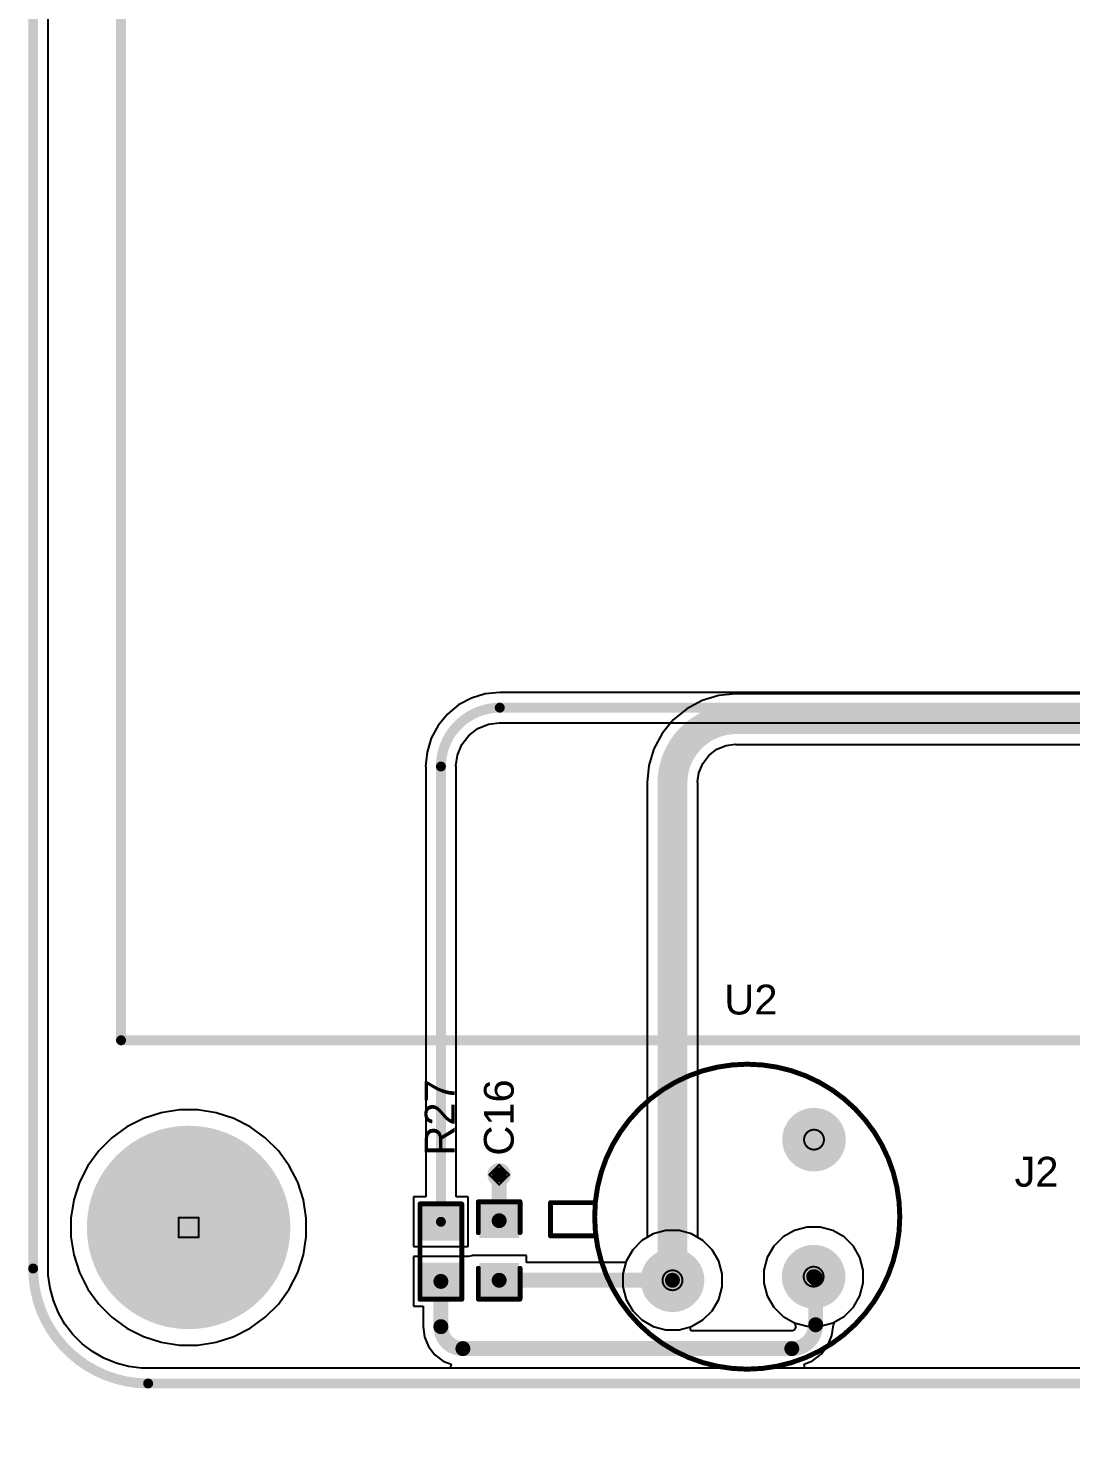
# Model space of a CAD drawing. Header units: inches. Extents: x -4 to 238, y -5 to 115.
# Drawn here: x -4.1 to 22.55, y -5.33 to 30.67 of the extents above; entities that cross this region are included whole.
import ezdxf

# ---------------------------------------------------------------- set-up
doc = ezdxf.new("R2010")
doc.units = ezdxf.units.IN
for name, color, linetype in [('Board Outline', 216, 'Continuous'), ('Bottom Layer', 5, 'Continuous'), ('Bottom Solder', 6, 'Continuous'), ('Drill Drawing', 1, 'Continuous'), ('Mechanical 13', 56, 'Continuous'), ('Multi-Layer', 9, 'Continuous'), ('Pad Holes', 156, 'Continuous'), ('Top Layer', 1, 'Continuous'), ('Top Overlay', 2, 'Continuous'), ('Top Paste', 8, 'Continuous'), ('Top Solder', 216, 'Continuous'), ('Via Holes', 16, 'Continuous')]:
    doc.layers.add(name, color=color, linetype=linetype)
doc.styles.add('Arial', font='', dxfattribs={"height": 0.2})
doc.styles.get('Arial').set_extended_font_data('Arial')

# ---------------------------------------------------------------- blocks, each defined once
blk = doc.blocks.new('AS312_15')
at = {"layer": 'Bottom Layer'}
h = blk.add_hatch(color=5, dxfattribs=at)
edge = h.paths.add_edge_path()
edge.add_arc((-2.55, 1.243), 0.762, 0, 360)
h = blk.add_hatch(color=5, dxfattribs=at)
edge = h.paths.add_edge_path()
edge.add_arc((2.55, 1.228), 0.762, 0, 360)
h = blk.add_hatch(color=5, dxfattribs=at)
edge = h.paths.add_edge_path()
edge.add_arc((0.066, -1.243), 0.762, 0, 360)
at = {"layer": 'Bottom Solder'}
h = blk.add_hatch(color=6, dxfattribs=at)
edge = h.paths.add_edge_path()
edge.add_arc((-2.55, 1.243), 0.813, 0, 360)
h = blk.add_hatch(color=6, dxfattribs=at)
edge = h.paths.add_edge_path()
edge.add_arc((2.55, 1.228), 0.813, 0, 360)
h = blk.add_hatch(color=6, dxfattribs=at)
edge = h.paths.add_edge_path()
edge.add_arc((0.066, -1.243), 0.813, 0, 360)
at = {"layer": 'Multi-Layer'}
h = blk.add_hatch(color=9, dxfattribs=at)
edge = h.paths.add_edge_path()
edge.add_arc((-2.55, 1.243), 0.762, 0, 360)
h = blk.add_hatch(color=9, dxfattribs=at)
edge = h.paths.add_edge_path()
edge.add_arc((2.55, 1.228), 0.762, 0, 360)
h = blk.add_hatch(color=9, dxfattribs=at)
edge = h.paths.add_edge_path()
edge.add_arc((0.066, -1.243), 0.762, 0, 360)
at = {"layer": 'Pad Holes'}
h = blk.add_hatch(color=7, dxfattribs=at)
edge = h.paths.add_edge_path()
edge.add_arc((-2.55, 1.243), 0.457, 0, 360)
h = blk.add_hatch(color=7, dxfattribs=at)
edge = h.paths.add_edge_path()
edge.add_arc((2.55, 1.228), 0.457, 0, 360)
h = blk.add_hatch(color=7, dxfattribs=at)
edge = h.paths.add_edge_path()
edge.add_arc((0.066, -1.243), 0.457, 0, 360)
at = {"layer": 'Top Layer'}
h = blk.add_hatch(color=1, dxfattribs=at)
edge = h.paths.add_edge_path()
edge.add_arc((-2.55, 1.243), 0.762, 0, 360)
h = blk.add_hatch(color=1, dxfattribs=at)
edge = h.paths.add_edge_path()
edge.add_arc((2.55, 1.228), 0.762, 0, 360)
h = blk.add_hatch(color=1, dxfattribs=at)
edge = h.paths.add_edge_path()
edge.add_arc((0.066, -1.243), 0.762, 0, 360)
at = {"layer": 'Top Solder'}
h = blk.add_hatch(color=216, dxfattribs=at)
edge = h.paths.add_edge_path()
edge.add_arc((-2.55, 1.243), 0.813, 0, 360)
h = blk.add_hatch(color=216, dxfattribs=at)
edge = h.paths.add_edge_path()
edge.add_arc((2.55, 1.228), 0.813, 0, 360)
h = blk.add_hatch(color=216, dxfattribs=at)
edge = h.paths.add_edge_path()
edge.add_arc((0.066, -1.243), 0.813, 0, 360)
at = {"layer": 'Top Overlay'}
for points in [[(3.851, 1.042, 0.127, 0.127, 1), (-3.949, 1.042, 0.127, 0.127, 1)], [(-3.382, 4.85, 0.0635, 0.0635, 1), (-3.318, 4.85, 0.0635, 0.0635, 1)], [(-3.382, 4.85, 0.0635, 0.0635, 1), (-3.318, 4.85, 0.0635, 0.0635, 1)], [(-3.982, 4.25, 0.0635, 0.0635, 1), (-3.918, 4.25, 0.0635, 0.0635, 1)], [(-3.982, 4.25, 0.0635, 0.0635, 1), (-3.918, 4.25, 0.0635, 0.0635, 1)], [(-2.575, 4.044, 0.0635, 0.0635, 1), (-2.512, 4.044, 0.0635, 0.0635, 1)], [(-3.163, 3.431, 0.0635, 0.0635, 1), (-3.099, 3.431, 0.0635, 0.0635, 1)], [(-3.981, 1.042, 0.0635, 0.0635, 1), (-3.917, 1.042, 0.0635, 0.0635, 1)], [(3.819, 1.042, 0.0635, 0.0635, 1), (3.882, 1.042, 0.0635, 0.0635, 1)]]:
    blk.add_lwpolyline(points, format="xyseb", close=True, dxfattribs=at)
for points in [[(-3.95, 4.25, 0.127, 0.127, 0), (-3.35, 4.85, 0.127, 0.127, 0)], [(-3.35, 4.85, 0.127, 0.127, 0), (-2.544, 4.044, 0.127, 0.127, 0)], [(-3.95, 4.25, 0.127, 0.127, 0), (-3.131, 3.431, 0.127, 0.127, 0)]]:
    blk.add_lwpolyline(points, format="xyseb", dxfattribs=at)
blk = doc.blocks.new('R___0603_25')
at = {"layer": 'Top Layer'}
for points in [[(-0.381, 0.4445), (-0.381, -0.4445), (-1.143, -0.4445), (-1.143, 0.4445)], [(1.143, 0.4445), (1.143, -0.4445), (0.381, -0.4445), (0.381, 0.4445)]]:
    blk.add_hatch(color=1, dxfattribs=at).paths.add_polyline_path(points)
at = {"layer": 'Top Paste'}
for points in [[(-0.381, 0.4445), (-0.381, -0.4445), (-1.143, -0.4445), (-1.143, 0.4445)], [(1.143, 0.4445), (1.143, -0.4445), (0.381, -0.4445), (0.381, 0.4445)]]:
    blk.add_hatch(color=8, dxfattribs=at).paths.add_polyline_path(points)
at = {"layer": 'Top Solder'}
for points in [[(-0.2794, 0.5461), (-0.2794, -0.5461), (-1.2446, -0.5461), (-1.2446, 0.5461)], [(1.2446, 0.5461), (1.2446, -0.5461), (0.2794, -0.5461), (0.2794, 0.5461)]]:
    blk.add_hatch(color=216, dxfattribs=at).paths.add_polyline_path(points)
at = {"layer": 'Top Overlay'}
for points in [[(1.2192, 0.5334, 0.127, 0.127, 0), (-1.2192, 0.5334, 0.127, 0.127, 0)], [(-1.2192, -0.5334, 0.127, 0.127, 0), (-1.2192, 0.5334, 0.127, 0.127, 0)], [(1.2192, -0.5334, 0.127, 0.127, 0), (1.2192, 0.5334, 0.127, 0.127, 0)], [(1.2192, -0.5334, 0.127, 0.127, 0), (-1.2192, -0.5334, 0.127, 0.127, 0)]]:
    blk.add_lwpolyline(points, format="xyseb", dxfattribs=at)
for points in [[(-1.25095, 0.5334, 0.0635, 0.0635, 1), (-1.18745, 0.5334, 0.0635, 0.0635, 1)], [(-1.25095, 0.5334, 0.0635, 0.0635, 1), (-1.18745, 0.5334, 0.0635, 0.0635, 1)], [(1.18745, 0.5334, 0.0635, 0.0635, 1), (1.25095, 0.5334, 0.0635, 0.0635, 1)], [(1.18745, 0.5334, 0.0635, 0.0635, 1), (1.25095, 0.5334, 0.0635, 0.0635, 1)], [(-1.25095, -0.5334, 0.0635, 0.0635, 1), (-1.18745, -0.5334, 0.0635, 0.0635, 1)], [(-1.25095, -0.5334, 0.0635, 0.0635, 1), (-1.18745, -0.5334, 0.0635, 0.0635, 1)], [(1.18745, -0.5334, 0.0635, 0.0635, 1), (1.25095, -0.5334, 0.0635, 0.0635, 1)], [(1.18745, -0.5334, 0.0635, 0.0635, 1), (1.25095, -0.5334, 0.0635, 0.0635, 1)]]:
    blk.add_lwpolyline(points, format="xyseb", close=True, dxfattribs=at)
blk = doc.blocks.new('C___0603_74')
at = {"layer": 'Top Layer'}
for points in [[(-0.381, 0.445), (-0.381, -0.445), (-1.143, -0.445), (-1.143, 0.445)], [(1.143, 0.445), (1.143, -0.445), (0.381, -0.445), (0.381, 0.445)]]:
    blk.add_hatch(color=1, dxfattribs=at).paths.add_polyline_path(points)
at = {"layer": 'Top Paste'}
for points in [[(-0.381, 0.445), (-0.381, -0.445), (-1.143, -0.445), (-1.143, 0.445)], [(1.143, 0.445), (1.143, -0.445), (0.381, -0.445), (0.381, 0.445)]]:
    blk.add_hatch(color=8, dxfattribs=at).paths.add_polyline_path(points)
at = {"layer": 'Top Solder'}
for points in [[(-0.321, 0.504), (-0.321, -0.504), (-1.203, -0.504), (-1.203, 0.504)], [(1.203, 0.504), (1.203, -0.504), (0.321, -0.504), (0.321, 0.504)]]:
    blk.add_hatch(color=216, dxfattribs=at).paths.add_polyline_path(points)
at = {"layer": 'Top Overlay'}
for points in [[(-1.245, 0.533, 0.127, 0.127, 0), (-0.457, 0.533, 0.127, 0.127, 0)], [(-1.245, 0.533, 0.127, 0.127, 0), (-1.245, -0.533, 0.127, 0.127, 0)], [(0.457, 0.533, 0.127, 0.127, 0), (1.245, 0.533, 0.127, 0.127, 0)], [(1.245, 0.533, 0.127, 0.127, 0), (1.245, -0.533, 0.127, 0.127, 0)], [(-1.245, -0.533, 0.127, 0.127, 0), (-0.457, -0.533, 0.127, 0.127, 0)], [(0.457, -0.533, 0.127, 0.127, 0), (1.245, -0.533, 0.127, 0.127, 0)]]:
    blk.add_lwpolyline(points, format="xyseb", dxfattribs=at)
for points in [[(-1.276, 0.533, 0.0635, 0.0635, 1), (-1.213, 0.533, 0.0635, 0.0635, 1)], [(-1.276, 0.533, 0.0635, 0.0635, 1), (-1.213, 0.533, 0.0635, 0.0635, 1)], [(-0.489, 0.533, 0.0635, 0.0635, 1), (-0.425, 0.533, 0.0635, 0.0635, 1)], [(0.425, 0.533, 0.0635, 0.0635, 1), (0.489, 0.533, 0.0635, 0.0635, 1)], [(1.213, 0.533, 0.0635, 0.0635, 1), (1.276, 0.533, 0.0635, 0.0635, 1)], [(1.213, 0.533, 0.0635, 0.0635, 1), (1.276, 0.533, 0.0635, 0.0635, 1)], [(-1.276, -0.533, 0.0635, 0.0635, 1), (-1.213, -0.533, 0.0635, 0.0635, 1)], [(-1.276, -0.533, 0.0635, 0.0635, 1), (-1.213, -0.533, 0.0635, 0.0635, 1)], [(-0.489, -0.533, 0.0635, 0.0635, 1), (-0.425, -0.533, 0.0635, 0.0635, 1)], [(0.425, -0.533, 0.0635, 0.0635, 1), (0.489, -0.533, 0.0635, 0.0635, 1)], [(1.213, -0.533, 0.0635, 0.0635, 1), (1.276, -0.533, 0.0635, 0.0635, 1)], [(1.213, -0.533, 0.0635, 0.0635, 1), (1.276, -0.533, 0.0635, 0.0635, 1)]]:
    blk.add_lwpolyline(points, format="xyseb", close=True, dxfattribs=at)

msp = doc.modelspace()

# ---------------------------------------------------------------- hatches: boundary and pattern name
at = {"layer": 'Bottom Layer'}
h = msp.add_hatch(color=5, dxfattribs=at)
edge = h.paths.add_edge_path()
edge.add_arc((0, 0), 2.5, 0, 360)
h = msp.add_hatch(color=5, dxfattribs=at)
edge = h.paths.add_edge_path()
edge.add_arc((7.938, 1.346), 0.3, 0, 360)
at = {"layer": 'Bottom Solder'}
h = msp.add_hatch(color=6, dxfattribs=at)
edge = h.paths.add_edge_path()
edge.add_arc((0, 0), 2.602, 0, 360)
at = {"layer": 'Multi-Layer'}
h = msp.add_hatch(color=9, dxfattribs=at)
edge = h.paths.add_edge_path()
edge.add_arc((0, 0), 2.5, 0, 360)
at = {"layer": 'Pad Holes'}
h = msp.add_hatch(color=7, dxfattribs=at)
edge = h.paths.add_edge_path()
edge.add_arc((0, 0), 1.5, 0, 360)
at = {"layer": 'Top Layer'}
h = msp.add_hatch(color=1, dxfattribs=at)
edge = h.paths.add_edge_path()
edge.add_arc((0, 0), 2.5, 0, 360)
h = msp.add_hatch(color=1, dxfattribs=at)
edge = h.paths.add_edge_path()
edge.add_arc((7.938, 1.346), 0.3, 0, 360)
at = {"layer": 'Top Solder'}
h = msp.add_hatch(color=216, dxfattribs=at)
edge = h.paths.add_edge_path()
edge.add_arc((0, 0), 2.602, 0, 360)
at = {"layer": 'Via Holes'}
h = msp.add_hatch(color=7, dxfattribs=at)
edge = h.paths.add_edge_path()
edge.add_arc((7.938, 1.346), 0.15, 0, 360)

# ---------------------------------------------------------------- linework, layer by layer
at = {"layer": 'Board Outline'}
for points in [[(-3.974, 52.622, 0.254, 0.254, 0), (-3.974, -1.05, 0.254, 0.254, 0)], [(-1.034, -3.991, 0.254, 0.254, -0.414214), (-3.974, -1.05, 0.254, 0.254, 0)], [(-1.034, -3.991, 0.254, 0.254, 0), (103.016, -3.991, 0.254, 0.254, 0)]]:
    msp.add_lwpolyline(points, format="xyseb", dxfattribs=at)
for points in [[(-4.038, -1.05, 0.127, 0.127, 1), (-3.911, -1.05, 0.127, 0.127, 1)], [(-4.038, -1.05, 0.127, 0.127, 1), (-3.911, -1.05, 0.127, 0.127, 1)], [(-1.098, -3.991, 0.127, 0.127, 1), (-0.971, -3.991, 0.127, 0.127, 1)], [(-1.098, -3.991, 0.127, 0.127, 1), (-0.971, -3.991, 0.127, 0.127, 1)]]:
    msp.add_lwpolyline(points, format="xyseb", close=True, dxfattribs=at)
at = {"layer": 'Bottom Layer'}
for p, q in [((-3.586, -1.05), (-3.586, 52.562)), ((13.127, 13.473), (12.734, 13.262)), ((13.555, 13.602), (13.127, 13.473)), ((13.984, 13.645), (13.555, 13.602)), ((13.999, 13.647), (13.984, 13.645)), ((52.69, 13.647), (13.999, 13.647)), ((12.389, 12.979), (12.105, 12.634)), ((12.734, 13.262), (12.389, 12.979)), ((12.105, 12.634), (11.895, 12.24)), ((13.503, 12.228), (13.742, 12.327)), ((13.742, 12.327), (13.974, 12.358)), ((13.974, 12.358), (13.999, 12.353)), ((13.999, 12.353), (52.69, 12.353)), ((11.895, 12.24), (11.765, 11.813)), ((13.14, 11.865), (13.297, 12.07)), ((13.297, 12.07), (13.503, 12.228)), ((11.765, 11.813), (11.723, 11.383)), ((13.01, 11.394), (13.041, 11.625)), ((13.041, 11.625), (13.14, 11.865)), ((11.723, 11.383), (11.72, 11.369)), ((11.72, 11.369), (11.72, -0.258)), ((13.015, 11.369), (13.01, 11.394)), ((13.015, -0.258), (13.015, 11.369)), ((-0.704, 2.934), (-1.155, 2.788)), ((-0.237, 3.008), (-0.704, 2.934)), ((0.237, 3.008), (-0.237, 3.008)), ((0.704, 2.934), (0.237, 3.008)), ((1.155, 2.788), (0.704, 2.934)), ((-1.577, 2.573), (-1.96, 2.294)), ((-1.155, 2.788), (-1.577, 2.573)), ((1.577, 2.573), (1.155, 2.788)), ((1.96, 2.294), (1.577, 2.573)), ((-1.96, 2.294), (-2.294, 1.96)), ((2.294, 1.96), (1.96, 2.294)), ((-2.294, 1.96), (-2.573, 1.577)), ((2.573, 1.577), (2.294, 1.96)), ((-2.573, 1.577), (-2.788, 1.155)), ((2.788, 1.155), (2.573, 1.577)), ((-2.788, 1.155), (-2.934, 0.704)), ((2.934, 0.704), (2.788, 1.155)), ((-2.934, 0.704), (-3.008, 0.237)), ((3.008, 0.237), (2.934, 0.704)), ((-3.008, 0.237), (-3.008, -0.237)), ((3.008, -0.237), (3.008, 0.237)), ((15.809, 0.011), (15.486, -0.076)), ((16.143, 0.011), (15.809, 0.011)), ((16.466, -0.076), (16.143, 0.011)), ((-3.008, -0.237), (-2.934, -0.704)), ((2.934, -0.704), (3.008, -0.237)), ((11.588, -0.334), (11.351, -0.571)), ((11.72, -0.258), (11.588, -0.334)), ((13.147, -0.334), (13.015, -0.258)), ((13.384, -0.571), (13.147, -0.334)), ((15.196, -0.243), (14.96, -0.479)), ((15.486, -0.076), (15.196, -0.243)), ((16.756, -0.243), (16.466, -0.076)), ((16.992, -0.479), (16.756, -0.243)), ((-2.934, -0.704), (-2.788, -1.155)), ((2.788, -1.155), (2.934, -0.704)), ((11.351, -0.571), (11.184, -0.861)), ((13.551, -0.861), (13.384, -0.571)), ((14.96, -0.479), (14.792, -0.769)), ((17.159, -0.769), (16.992, -0.479)), ((-3.586, -1.218), (-3.586, -1.05)), ((11.184, -0.861), (11.098, -1.184)), ((13.638, -1.184), (13.551, -0.861)), ((14.792, -0.769), (14.706, -1.092)), ((17.246, -1.092), (17.159, -0.769)), ((-3.542, -1.549), (-3.586, -1.218)), ((-2.788, -1.155), (-2.573, -1.577)), ((2.573, -1.577), (2.788, -1.155)), ((11.098, -1.184), (11.098, -1.518)), ((13.638, -1.518), (13.638, -1.184)), ((14.706, -1.092), (14.706, -1.426)), ((14.706, -1.426), (14.792, -1.749)), ((17.159, -1.749), (17.246, -1.426)), ((17.246, -1.426), (17.246, -1.092)), ((-3.456, -1.872), (-3.542, -1.549)), ((-2.573, -1.577), (-2.294, -1.96)), ((2.294, -1.96), (2.573, -1.577)), ((11.098, -1.518), (11.184, -1.841)), ((13.551, -1.841), (13.638, -1.518)), ((14.792, -1.749), (14.96, -2.039)), ((16.992, -2.039), (17.159, -1.749)), ((-3.328, -2.182), (-3.456, -1.872)), ((-2.294, -1.96), (-1.96, -2.294)), ((1.96, -2.294), (2.294, -1.96)), ((11.184, -1.841), (11.351, -2.131)), ((11.351, -2.131), (11.588, -2.367)), ((13.147, -2.367), (13.384, -2.131)), ((13.384, -2.131), (13.551, -1.841)), ((14.96, -2.039), (15.196, -2.275)), ((16.756, -2.275), (16.992, -2.039)), ((-3.16, -2.471), (-3.328, -2.182)), ((-2.957, -2.737), (-3.16, -2.471)), ((-1.96, -2.294), (-1.577, -2.573)), ((1.577, -2.573), (1.96, -2.294)), ((11.588, -2.367), (11.877, -2.534)), ((12.858, -2.534), (13.147, -2.367)), ((15.196, -2.275), (15.486, -2.443)), ((15.486, -2.443), (15.809, -2.529)), ((16.143, -2.529), (16.466, -2.443)), ((16.466, -2.443), (16.756, -2.275)), ((-2.72, -2.973), (-2.957, -2.737)), ((-1.577, -2.573), (-1.155, -2.788)), ((-1.155, -2.788), (-0.704, -2.934)), ((0.704, -2.934), (1.155, -2.788)), ((1.155, -2.788), (1.577, -2.573)), ((11.877, -2.534), (12.2, -2.621)), ((12.2, -2.621), (12.535, -2.621)), ((12.535, -2.621), (12.858, -2.534)), ((15.809, -2.529), (16.143, -2.529)), ((-2.455, -3.177), (-2.72, -2.973)), ((-2.165, -3.344), (-2.455, -3.177)), ((-0.704, -2.934), (-0.237, -3.008)), ((-0.237, -3.008), (0.237, -3.008)), ((0.237, -3.008), (0.704, -2.934)), ((-1.856, -3.472), (-2.165, -3.344)), ((-1.533, -3.559), (-1.856, -3.472)), ((-1.201, -3.602), (-1.533, -3.559)), ((103.016, -3.602), (-1.201, -3.602))]:
    msp.add_line(p, q, dxfattribs=at)
for points in [[(12.368, 11.369, 0.762, 0.762, -0.414214), (13.999, 13, 0.762, 0.762, 0)], [(13.999, 13, 0.762, 0.762, 0), (42.443, 13, 0.762, 0.762, 0)], [(12.368, -1.351, 0.762, 0.762, 0), (12.368, 11.369, 0.762, 0.762, 0)]]:
    msp.add_lwpolyline(points, format="xyseb", dxfattribs=at)
for points in [[(13.808, 13, 0.381, 0.381, 1), (14.189, 13, 0.381, 0.381, 1)], [(13.808, 13, 0.381, 0.381, 1), (14.189, 13, 0.381, 0.381, 1)], [(12.177, 11.369, 0.381, 0.381, 1), (12.558, 11.369, 0.381, 0.381, 1)], [(12.177, 11.369, 0.381, 0.381, 1), (12.558, 11.369, 0.381, 0.381, 1)], [(12.177, -1.351, 0.381, 0.381, 1), (12.558, -1.351, 0.381, 0.381, 1)]]:
    msp.add_lwpolyline(points, format="xyseb", close=True, dxfattribs=at)
at = {"layer": 'Drill Drawing'}
for points in [[(16.239, 2.245, 0.0508, 0.0508, 1), (15.731, 2.245, 0.0508, 0.0508, 1)], [(15.718, 2.245, 0.0254, 0.0254, 1), (15.744, 2.245, 0.0254, 0.0254, 1)], [(16.226, 2.245, 0.0254, 0.0254, 1), (16.252, 2.245, 0.0254, 0.0254, 1)], [(7.925, 1.6, 0.0254, 0.0254, 1), (7.951, 1.6, 0.0254, 0.0254, 1)], [(7.925, 1.6, 0.0254, 0.0254, 1), (7.951, 1.6, 0.0254, 0.0254, 1)], [(7.671, 1.346, 0.0254, 0.0254, 1), (7.697, 1.346, 0.0254, 0.0254, 1)], [(7.671, 1.346, 0.0254, 0.0254, 1), (7.697, 1.346, 0.0254, 0.0254, 1)], [(7.925, 1.092, 0.0254, 0.0254, 1), (7.951, 1.092, 0.0254, 0.0254, 1)], [(7.925, 1.092, 0.0254, 0.0254, 1), (7.951, 1.092, 0.0254, 0.0254, 1)], [(8.179, 1.346, 0.0254, 0.0254, 1), (8.205, 1.346, 0.0254, 0.0254, 1)], [(8.179, 1.346, 0.0254, 0.0254, 1), (8.205, 1.346, 0.0254, 0.0254, 1)], [(-0.267, 0.254, 0.0254, 0.0254, 1), (-0.241, 0.254, 0.0254, 0.0254, 1)], [(-0.267, 0.254, 0.0254, 0.0254, 1), (-0.241, 0.254, 0.0254, 0.0254, 1)], [(0.241, 0.254, 0.0254, 0.0254, 1), (0.267, 0.254, 0.0254, 0.0254, 1)], [(0.241, 0.254, 0.0254, 0.0254, 1), (0.267, 0.254, 0.0254, 0.0254, 1)], [(-0.267, -0.254, 0.0254, 0.0254, 1), (-0.241, -0.254, 0.0254, 0.0254, 1)], [(-0.267, -0.254, 0.0254, 0.0254, 1), (-0.241, -0.254, 0.0254, 0.0254, 1)], [(0.241, -0.254, 0.0254, 0.0254, 1), (0.267, -0.254, 0.0254, 0.0254, 1)], [(0.241, -0.254, 0.0254, 0.0254, 1), (0.267, -0.254, 0.0254, 0.0254, 1)], [(12.622, -1.351, 0.0508, 0.0508, 1), (12.114, -1.351, 0.0508, 0.0508, 1)], [(16.23, -1.259, 0.0508, 0.0508, 1), (15.722, -1.259, 0.0508, 0.0508, 1)], [(12.101, -1.351, 0.0254, 0.0254, 1), (12.126, -1.351, 0.0254, 0.0254, 1)], [(12.609, -1.351, 0.0254, 0.0254, 1), (12.634, -1.351, 0.0254, 0.0254, 1)], [(15.709, -1.259, 0.0254, 0.0254, 1), (15.735, -1.259, 0.0254, 0.0254, 1)], [(16.217, -1.259, 0.0254, 0.0254, 1), (16.243, -1.259, 0.0254, 0.0254, 1)]]:
    msp.add_lwpolyline(points, format="xyseb", close=True, dxfattribs=at)
for points in [[(7.684, 1.346, 0.0508, 0.0508, 0), (7.938, 1.6, 0.0508, 0.0508, 0)], [(7.938, 1.6, 0.0508, 0.0508, 0), (8.192, 1.346, 0.0508, 0.0508, 0)], [(7.684, 1.346, 0.0508, 0.0508, 0), (7.938, 1.092, 0.0508, 0.0508, 0)], [(7.938, 1.092, 0.0508, 0.0508, 0), (8.192, 1.346, 0.0508, 0.0508, 0)], [(-0.254, 0.254, 0.0508, 0.0508, 0), (0.254, 0.254, 0.0508, 0.0508, 0)], [(-0.254, -0.254, 0.0508, 0.0508, 0), (-0.254, 0.254, 0.0508, 0.0508, 0)], [(0.254, -0.254, 0.0508, 0.0508, 0), (0.254, 0.254, 0.0508, 0.0508, 0)], [(-0.254, -0.254, 0.0508, 0.0508, 0), (0.254, -0.254, 0.0508, 0.0508, 0)]]:
    msp.add_lwpolyline(points, format="xyseb", dxfattribs=at)
at = {"layer": 'Mechanical 13'}
for points in [[(-1.727, 4.786, 0.254, 0.254, 0), (-1.727, 46.786, 0.254, 0.254, 0)], [(-1.727, 4.786, 0.254, 0.254, 0), (58.273, 4.786, 0.254, 0.254, 0)]]:
    msp.add_lwpolyline(points, format="xyseb", dxfattribs=at)
msp.add_lwpolyline([(-1.791, 4.786, 0.127, 0.127, 1), (-1.664, 4.786, 0.127, 0.127, 1)], format="xyseb", close=True, dxfattribs=at)
msp.add_lwpolyline([(-1.791, 4.786, 0.127, 0.127, 1), (-1.664, 4.786, 0.127, 0.127, 1)], format="xyseb", close=True, dxfattribs=at)
at = {"layer": 'Top Layer'}
for p, q in [((-3.586, -1.05), (-3.586, 52.562)), ((7.953, 13.683), (7.583, 13.647)), ((7.953, 13.681), (7.953, 13.683)), ((38.418, 13.681), (7.953, 13.681)), ((6.9, 13.364), (6.613, 13.128)), ((7.228, 13.539), (6.9, 13.364)), ((7.583, 13.647), (7.228, 13.539)), ((6.613, 13.128), (6.378, 12.841)), ((6.378, 12.841), (6.203, 12.513)), ((7.161, 12.581), (7.393, 12.759)), ((7.393, 12.759), (7.663, 12.871)), ((7.663, 12.871), (7.94, 12.907)), ((7.94, 12.907), (7.953, 12.904)), ((7.953, 12.904), (38.418, 12.904)), ((6.203, 12.513), (6.095, 12.158)), ((6.871, 12.078), (6.983, 12.349)), ((6.983, 12.349), (7.161, 12.581)), ((6.095, 12.158), (6.058, 11.789)), ((6.834, 11.802), (6.871, 12.078)), ((6.058, 11.789), (6.06, 11.789)), ((6.06, 11.789), (6.06, 0.779)), ((6.837, 11.789), (6.834, 11.802)), ((6.837, 0.779), (6.837, 11.789)), ((-0.704, 2.934), (-1.155, 2.788)), ((-0.237, 3.008), (-0.704, 2.934)), ((0.237, 3.008), (-0.237, 3.008)), ((0.704, 2.934), (0.237, 3.008)), ((1.155, 2.788), (0.704, 2.934)), ((-1.577, 2.573), (-1.96, 2.294)), ((-1.155, 2.788), (-1.577, 2.573)), ((1.577, 2.573), (1.155, 2.788)), ((1.96, 2.294), (1.577, 2.573)), ((-1.96, 2.294), (-2.294, 1.96)), ((2.294, 1.96), (1.96, 2.294)), ((-2.294, 1.96), (-2.573, 1.577)), ((2.573, 1.577), (2.294, 1.96)), ((-2.573, 1.577), (-2.788, 1.155)), ((2.788, 1.155), (2.573, 1.577)), ((-2.788, 1.155), (-2.934, 0.704)), ((2.934, 0.704), (2.788, 1.155)), ((6.06, 0.779), (5.75, 0.779)), ((5.75, 0.779), (5.75, -0.491)), ((7.147, 0.779), (6.837, 0.779)), ((7.147, -0.491), (7.147, 0.779)), ((-2.934, 0.704), (-3.008, 0.237)), ((3.008, 0.237), (2.934, 0.704)), ((-3.008, 0.237), (-3.008, -0.237)), ((3.008, -0.237), (3.008, 0.237)), ((15.809, 0.011), (15.486, -0.076)), ((16.143, 0.011), (15.809, 0.011)), ((16.466, -0.076), (16.143, 0.011)), ((-3.008, -0.237), (-2.934, -0.704)), ((2.934, -0.704), (3.008, -0.237)), ((11.588, -0.334), (11.351, -0.571)), ((11.877, -0.167), (11.588, -0.334)), ((12.2, -0.081), (11.877, -0.167)), ((12.535, -0.081), (12.2, -0.081)), ((12.858, -0.167), (12.535, -0.081)), ((13.147, -0.334), (12.858, -0.167)), ((13.384, -0.571), (13.147, -0.334)), ((15.196, -0.243), (14.96, -0.479)), ((15.486, -0.076), (15.196, -0.243)), ((16.756, -0.243), (16.466, -0.076)), ((16.992, -0.479), (16.756, -0.243)), ((-2.934, -0.704), (-2.788, -1.155)), ((2.788, -1.155), (2.934, -0.704)), ((5.75, -0.491), (7.147, -0.491)), ((8.636, -0.716), (7.239, -0.716)), ((7.239, -0.716), (7.239, -0.723)), ((8.636, -0.898), (8.636, -0.716)), ((11.351, -0.571), (11.184, -0.861)), ((13.551, -0.861), (13.384, -0.571)), ((14.96, -0.479), (14.792, -0.769)), ((17.159, -0.769), (16.992, -0.479)), ((-3.586, -1.218), (-3.586, -1.05)), ((7.138, -0.745), (5.75, -0.745)), ((5.75, -0.745), (5.75, -2.015)), ((7.147, -0.745), (7.138, -0.745)), ((7.239, -0.723), (7.147, -0.745)), ((11.174, -0.898), (8.636, -0.898)), ((11.184, -0.861), (11.174, -0.898)), ((13.638, -1.184), (13.551, -0.861)), ((14.792, -0.769), (14.706, -1.092)), ((17.246, -1.092), (17.159, -0.769)), ((-3.542, -1.549), (-3.586, -1.218)), ((-2.788, -1.155), (-2.573, -1.577)), ((2.573, -1.577), (2.788, -1.155)), ((13.638, -1.518), (13.638, -1.184)), ((14.706, -1.092), (14.706, -1.426)), ((14.706, -1.426), (14.792, -1.749)), ((17.159, -1.749), (17.246, -1.426)), ((17.246, -1.426), (17.246, -1.092)), ((-3.456, -1.872), (-3.542, -1.549)), ((-2.573, -1.577), (-2.294, -1.96)), ((2.294, -1.96), (2.573, -1.577)), ((13.551, -1.841), (13.638, -1.518)), ((14.792, -1.749), (14.96, -2.039)), ((16.992, -2.039), (17.159, -1.749)), ((-3.328, -2.182), (-3.456, -1.872)), ((-2.294, -1.96), (-1.96, -2.294)), ((1.96, -2.294), (2.294, -1.96)), ((5.75, -2.015), (5.995, -2.015)), ((5.995, -2.015), (5.995, -2.537)), ((13.147, -2.367), (13.384, -2.131)), ((13.384, -2.131), (13.551, -1.841)), ((14.96, -2.039), (15.196, -2.275)), ((16.756, -2.275), (16.992, -2.039)), ((-3.16, -2.471), (-3.328, -2.182)), ((-2.957, -2.737), (-3.16, -2.471)), ((-1.96, -2.294), (-1.577, -2.573)), ((1.577, -2.573), (1.96, -2.294)), ((12.858, -2.534), (13.147, -2.367)), ((15.196, -2.275), (15.486, -2.443)), ((15.486, -2.443), (15.518, -2.539)), ((16.445, -2.764), (16.481, -2.489)), ((16.481, -2.489), (16.528, -2.407)), ((16.481, -2.489), (16.481, -2.489)), ((16.528, -2.407), (16.756, -2.275)), ((-2.72, -2.973), (-2.957, -2.737)), ((-1.577, -2.573), (-1.155, -2.788)), ((-1.155, -2.788), (-0.704, -2.934)), ((0.704, -2.934), (1.155, -2.788)), ((1.155, -2.788), (1.577, -2.573)), ((5.995, -2.537), (5.995, -2.537)), ((5.995, -2.537), (6.03, -2.8)), ((6.03, -2.8), (6.131, -3.044)), ((12.821, -2.544), (12.858, -2.534)), ((12.834, -2.646), (12.821, -2.544)), ((15.418, -2.646), (12.834, -2.646)), ((15.432, -2.648), (15.418, -2.646)), ((15.482, -2.627), (15.432, -2.648)), ((15.518, -2.539), (15.482, -2.627)), ((16.339, -3.021), (16.445, -2.764)), ((-2.455, -3.177), (-2.72, -2.973)), ((-2.165, -3.344), (-2.455, -3.177)), ((-0.704, -2.934), (-0.237, -3.008)), ((-0.237, -3.008), (0.237, -3.008)), ((0.237, -3.008), (0.704, -2.934)), ((6.131, -3.044), (6.293, -3.255)), ((16.17, -3.241), (16.339, -3.021)), ((-1.856, -3.472), (-2.165, -3.344)), ((-1.533, -3.559), (-1.856, -3.472)), ((-1.201, -3.602), (-1.533, -3.559)), ((6.293, -3.255), (6.503, -3.416)), ((6.503, -3.416), (6.707, -3.501)), ((6.707, -3.501), (6.687, -3.602)), ((15.73, -3.501), (15.949, -3.41)), ((15.751, -3.602), (15.73, -3.501)), ((15.949, -3.41), (16.17, -3.241)), ((6.687, -3.602), (-1.201, -3.602)), ((103.016, -3.602), (15.751, -3.602))]:
    msp.add_line(p, q, dxfattribs=at)
for points in [[(6.448, 11.789, 0.254, 0.254, -0.414214), (7.953, 13.293, 0.254, 0.254, 0)], [(7.953, 13.293, 0.254, 0.254, 0), (38.418, 13.293, 0.254, 0.254, 0)], [(6.448, 0.144, 0.254, 0.254, 0), (6.448, 11.789, 0.254, 0.254, 0)], [(7.938, 0.173, 0.381, 0.381, 0), (7.938, 1.346, 0.381, 0.381, 0)], [(15.976, -1.259, 0.381, 0.381, -0.414214), (16.027, -1.311, 0.381, 0.381, 0)], [(6.448, -2.537, 0.381, 0.381, 0), (6.448, -1.38, 0.381, 0.381, 0)], [(7.938, -1.351, 0.381, 0.381, 0), (12.368, -1.351, 0.381, 0.381, 0)], [(16.027, -2.489, 0.381, 0.381, 0), (16.027, -1.311, 0.381, 0.381, 0)], [(7.01, -3.099, 0.381, 0.381, -0.414214), (6.448, -2.537, 0.381, 0.381, 0)], [(16.027, -2.489, 0.381, 0.381, -0.414214), (15.418, -3.099, 0.381, 0.381, 0)], [(7.01, -3.099, 0.381, 0.381, 0), (15.418, -3.099, 0.381, 0.381, 0)]]:
    msp.add_lwpolyline(points, format="xyseb", dxfattribs=at)
for points in [[(7.889, 13.293, 0.127, 0.127, 1), (8.016, 13.293, 0.127, 0.127, 1)], [(7.889, 13.293, 0.127, 0.127, 1), (8.016, 13.293, 0.127, 0.127, 1)], [(6.385, 11.789, 0.127, 0.127, 1), (6.512, 11.789, 0.127, 0.127, 1)], [(6.385, 11.789, 0.127, 0.127, 1), (6.512, 11.789, 0.127, 0.127, 1)], [(7.843, 1.346, 0.191, 0.191, 1), (8.033, 1.346, 0.191, 0.191, 1)], [(7.843, 0.173, 0.191, 0.191, 1), (8.033, 0.173, 0.191, 0.191, 1)], [(6.385, 0.144, 0.127, 0.127, 1), (6.512, 0.144, 0.127, 0.127, 1)], [(15.881, -1.259, 0.191, 0.191, 1), (16.071, -1.259, 0.191, 0.191, 1)], [(6.353, -1.38, 0.191, 0.191, 1), (6.544, -1.38, 0.191, 0.191, 1)], [(7.843, -1.351, 0.191, 0.191, 1), (8.033, -1.351, 0.191, 0.191, 1)], [(12.272, -1.351, 0.191, 0.191, 1), (12.463, -1.351, 0.191, 0.191, 1)], [(15.932, -1.311, 0.191, 0.191, 1), (16.123, -1.311, 0.191, 0.191, 1)], [(15.932, -1.311, 0.191, 0.191, 1), (16.123, -1.311, 0.191, 0.191, 1)], [(6.353, -2.537, 0.191, 0.191, 1), (6.544, -2.537, 0.191, 0.191, 1)], [(6.353, -2.537, 0.191, 0.191, 1), (6.544, -2.537, 0.191, 0.191, 1)], [(15.932, -2.489, 0.191, 0.191, 1), (16.123, -2.489, 0.191, 0.191, 1)], [(15.932, -2.489, 0.191, 0.191, 1), (16.123, -2.489, 0.191, 0.191, 1)], [(6.915, -3.099, 0.191, 0.191, 1), (7.106, -3.099, 0.191, 0.191, 1)], [(6.915, -3.099, 0.191, 0.191, 1), (7.106, -3.099, 0.191, 0.191, 1)], [(15.323, -3.099, 0.191, 0.191, 1), (15.513, -3.099, 0.191, 0.191, 1)], [(15.323, -3.099, 0.191, 0.191, 1), (15.513, -3.099, 0.191, 0.191, 1)]]:
    msp.add_lwpolyline(points, format="xyseb", close=True, dxfattribs=at)

# ---------------------------------------------------------------- block references
for name, p, rotation in [('AS312_15', (15.05, -0.427), 45), ('R___0603_25', (6.448, -0.618), 270), ('C___0603_74', (7.938, -0.589), 90)]:
    msp.add_blockref(name, p, dxfattribs=dict(rotation=rotation))

# ---------------------------------------------------------------- texts
at = {"layer": 'Top Overlay', "style": 'Arial'}
for s, p in [('U2', (13.692, 5.447)), ('J2', (21.112, 1.044))]:
    msp.add_text(s, height=0.762, dxfattribs=at).set_placement(p)
for s, p in [('R27', (6.798, 1.835)), ('C16', (8.31, 1.835))]:
    msp.add_text(s, height=0.762, rotation=90, dxfattribs=at).set_placement(p)

doc.saveas('drawing.dxf')
